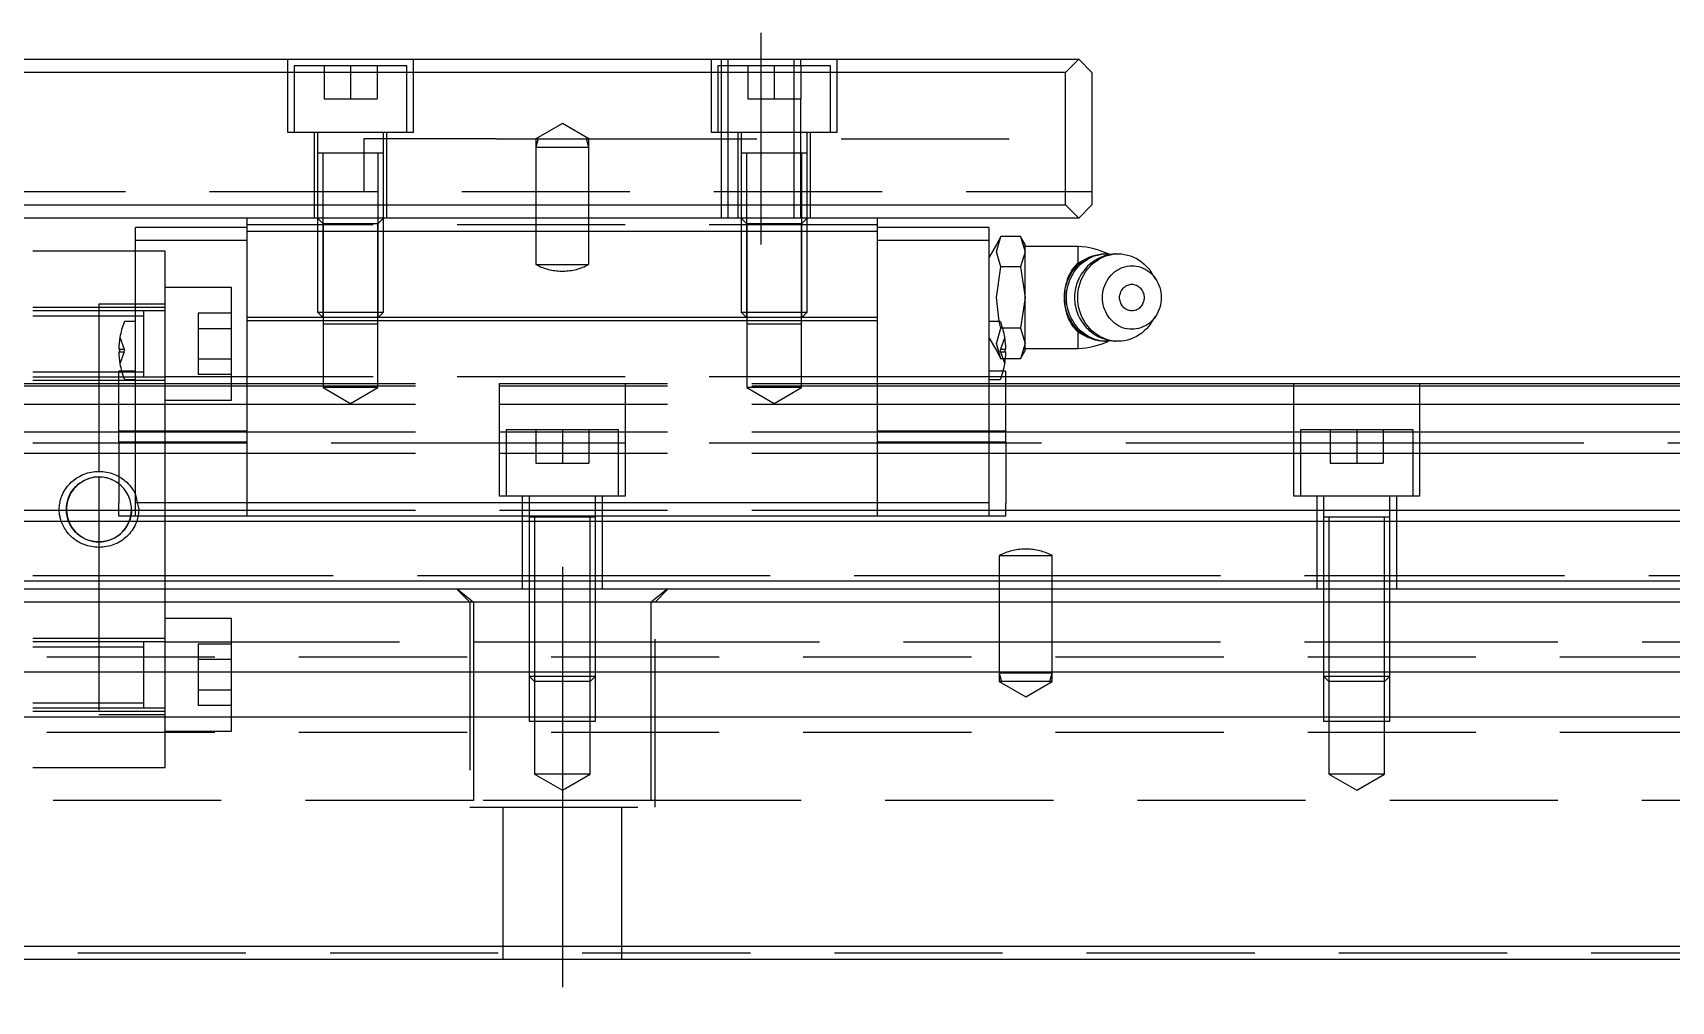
# Model space of a CAD drawing. Extents: x -15 to 942, y -347 to 120.
# Drawn here: x 340 to 463.8, y -318 to -244.9 of the extents above; entities that cross this region are included whole.
import ezdxf

# ---------------------------------------------------------------- set-up
doc = ezdxf.new("R2010")
doc.units = 0
doc.linetypes.add('CENTER', pattern=[50.8, 31.75, -6.35, 6.35, -6.35])
doc.linetypes.add('DASHED', pattern=[19.05, 12.7, -6.35])
doc.layers.get('0').update_dxf_attribs({"linetype": 'CONTINUOUS'})
doc.layers.add('CENTER', color=1, linetype='CENTER')

msp = doc.modelspace()

# ---------------------------------------------------------------- linework, layer by layer
at = {"color": 7, "linetype": 'CONTINUOUS'}
for p, q in [((221, -246.9), (419, -246.9)), ((419, -246.9), (418, -247.9)), ((420, -247.9), (419, -246.9)), ((418, -247.9), (222, -247.9)), ((418, -257.9), (418, -247.9)), ((420, -247.9), (420, -257.9)), ((222, -257.9), (418, -257.9)), ((418, -257.9), (419, -258.9)), ((419, -258.9), (420, -257.9)), ((419, -258.9), (221, -258.9)), ((356.2, -259.6), (347.77, -259.6)), ((347.77, -260.6), (347.77, -259.6)), ((356.2, -259.9), (356.2, -258.9)), ((403.8, -259.9), (403.8, -258.9)), ((412.23, -259.6), (403.8, -259.6)), ((412.23, -260.6), (412.23, -259.6)), ((356.2, -260.6), (347.77, -260.6)), ((347.77, -280.4), (347.77, -260.6)), ((356.2, -266.4), (356.2, -259.9)), ((403.8, -259.9), (356.2, -259.9)), ((403.8, -266.4), (403.8, -259.9)), ((412.23, -260.6), (403.8, -260.6)), ((412.23, -280.4), (412.23, -260.6)), ((412.78, -260.9), (412.23, -261.84)), ((413.13, -260.28), (412.78, -260.9)), ((412.78, -261.44), (413.13, -260.28)), ((414.6, -260.28), (413.13, -260.28)), ((414.6, -260.28), (414.6, -260.28)), ((414.96, -260.9), (414.6, -260.28)), ((414.6, -260.28), (414.96, -261.44)), ((414.96, -261.44), (414.96, -260.9)), ((418.96, -261.05), (414.96, -261.05)), ((418.96, -262.29), (418.96, -261.05)), ((347.77, -261.4), (340, -261.4)), ((413.13, -262.59), (412.78, -261.44)), ((414.96, -261.44), (414.6, -262.59)), ((414.96, -264.9), (414.96, -261.44)), ((418.96, -262.29), (418.86, -262.38)), ((419.72, -261.89), (418.96, -262.29)), ((418.99, -262.39), (419.18, -262.23)), ((419.14, -262.39), (419.33, -262.23)), ((419.18, -262.23), (419.38, -262.09)), ((419.33, -262.23), (419.53, -262.09)), ((419.38, -262.09), (419.58, -261.96)), ((419.53, -262.09), (419.74, -261.96)), ((419.58, -261.96), (419.8, -261.85)), ((419.74, -261.96), (419.96, -261.85)), ((419.8, -261.85), (420.03, -261.76)), ((419.95, -262.3), (419.82, -262.4)), ((420.08, -262.2), (419.95, -262.3)), ((419.96, -261.85), (420.18, -261.76)), ((420, -262.39), (420.19, -262.23)), ((420.03, -261.76), (420.26, -261.69)), ((420.22, -262.11), (420.08, -262.2)), ((420.18, -261.76), (420.41, -261.69)), ((420.19, -262.23), (420.39, -262.09)), ((420.36, -262.03), (420.22, -262.11)), ((420.26, -261.69), (420.49, -261.64)), ((420.5, -261.95), (420.36, -262.03)), ((420.39, -262.09), (420.6, -261.96)), ((420.41, -261.69), (420.64, -261.64)), ((420.49, -261.64), (420.73, -261.61)), ((420.65, -261.88), (420.5, -261.95)), ((420.6, -261.96), (420.81, -261.85)), ((420.64, -261.64), (420.88, -261.61)), ((420.8, -261.82), (420.65, -261.88)), ((420.73, -261.61), (420.97, -261.6)), ((420.95, -261.76), (420.8, -261.82)), ((420.81, -261.85), (421.04, -261.76)), ((420.88, -261.61), (421.12, -261.6)), ((421.11, -261.72), (420.95, -261.76)), ((421.12, -261.6), (420.97, -261.6)), ((421.04, -261.76), (421.27, -261.69)), ((421.27, -261.68), (421.11, -261.72)), ((421.12, -261.6), (421.53, -261.63)), ((421.27, -261.69), (421.5, -261.64)), ((421.43, -261.65), (421.27, -261.68)), ((421.59, -261.62), (421.43, -261.65)), ((421.5, -261.64), (421.74, -261.61)), ((421.75, -261.61), (421.59, -261.62)), ((421.74, -261.61), (421.98, -261.6)), ((421.81, -261.6), (421.75, -261.61)), ((421.98, -261.6), (422.22, -261.61)), ((422.22, -261.61), (422.45, -261.64)), ((422.45, -261.64), (422.69, -261.69)), ((422.69, -261.69), (422.92, -261.76)), ((422.92, -261.76), (423.14, -261.85)), ((423.14, -261.85), (423.36, -261.95)), ((423.36, -261.95), (423.56, -262.08)), ((423.56, -262.08), (423.76, -262.22)), ((423.76, -262.22), (423.95, -262.38)), ((412.78, -264.9), (413.13, -262.59)), ((414.6, -262.59), (413.13, -262.59)), ((414.6, -262.59), (414.96, -264.9)), ((418.14, -263.53), (418.1, -263.65)), ((418.18, -263.42), (418.14, -263.53)), ((418.15, -263.64), (418.25, -263.4)), ((418.24, -263.28), (418.18, -263.42)), ((418.3, -263.15), (418.24, -263.28)), ((418.25, -263.4), (418.37, -263.18)), ((418.37, -263.03), (418.3, -263.15)), ((418.31, -263.64), (418.41, -263.4)), ((418.44, -262.91), (418.37, -263.03)), ((418.37, -263.18), (418.5, -262.96)), ((418.41, -263.4), (418.52, -263.18)), ((418.51, -262.79), (418.44, -262.91)), ((418.5, -262.96), (418.65, -262.76)), ((418.59, -262.68), (418.51, -262.79)), ((418.52, -263.18), (418.66, -262.96)), ((418.68, -262.58), (418.59, -262.68)), ((418.65, -262.76), (418.81, -262.57)), ((418.66, -262.96), (418.8, -262.76)), ((418.76, -262.48), (418.68, -262.58)), ((418.86, -262.38), (418.76, -262.48)), ((418.8, -262.76), (418.97, -262.57)), ((418.81, -262.57), (418.99, -262.39)), ((418.96, -263.57), (418.9, -263.72)), ((419.03, -263.43), (418.96, -263.57)), ((418.97, -262.57), (419.14, -262.39)), ((419.11, -263.28), (419.03, -263.43)), ((419.19, -263.14), (419.11, -263.28)), ((419.16, -263.64), (419.26, -263.4)), ((419.28, -263.01), (419.19, -263.14)), ((419.26, -263.4), (419.38, -263.18)), ((419.38, -262.88), (419.28, -263.01)), ((419.48, -262.75), (419.38, -262.88)), ((419.38, -263.18), (419.51, -262.96)), ((419.59, -262.63), (419.48, -262.75)), ((419.51, -262.96), (419.66, -262.76)), ((419.7, -262.51), (419.59, -262.63)), ((419.66, -262.76), (419.83, -262.57)), ((419.82, -262.4), (419.7, -262.51)), ((419.83, -262.57), (420, -262.39)), ((421.12, -263.65), (421.22, -263.49)), ((421.22, -263.49), (421.33, -263.35)), ((421.33, -263.35), (421.44, -263.21)), ((421.44, -263.21), (421.57, -263.08)), ((421.57, -263.08), (421.71, -262.96)), ((421.71, -262.96), (421.85, -262.86)), ((421.85, -262.86), (422, -262.77)), ((422, -262.77), (422.16, -262.69)), ((422.16, -262.69), (422.32, -262.62)), ((422.32, -262.62), (422.49, -262.57)), ((422.49, -262.57), (422.66, -262.53)), ((422.66, -262.53), (422.83, -262.51)), ((422.83, -262.51), (423, -262.5)), ((423, -262.5), (423.18, -262.51)), ((423.18, -262.51), (423.35, -262.53)), ((423.35, -262.53), (423.52, -262.56)), ((423.52, -262.56), (423.69, -262.61)), ((423.69, -262.61), (423.85, -262.68)), ((423.85, -262.68), (424.01, -262.76)), ((423.95, -262.38), (424.12, -262.55)), ((424.01, -262.76), (424.16, -262.85)), ((424.12, -262.55), (424.29, -262.74)), ((424.16, -262.85), (424.31, -262.95)), ((424.29, -262.74), (424.44, -262.94)), ((424.31, -262.95), (424.44, -263.06)), ((424.8, -263.48), (424.44, -262.94)), ((424.44, -263.06), (424.57, -263.19)), ((424.57, -263.19), (424.69, -263.33)), ((424.69, -263.33), (424.8, -263.48)), ((424.8, -263.48), (424.9, -263.63)), ((417.92, -264.9), (417.93, -264.64)), ((417.93, -264.64), (417.92, -264.77)), ((417.92, -264.77), (417.92, -264.9)), ((417.93, -264.64), (417.96, -264.38)), ((417.94, -264.52), (417.93, -264.64)), ((417.95, -264.39), (417.94, -264.52)), ((417.96, -264.27), (417.95, -264.39)), ((417.96, -264.38), (418, -264.13)), ((417.98, -264.14), (417.96, -264.27)), ((418.01, -264.02), (417.98, -264.14)), ((418, -264.13), (418.07, -263.88)), ((418.04, -263.89), (418.01, -264.02)), ((418.07, -263.77), (418.04, -263.89)), ((418.07, -263.88), (418.15, -263.64)), ((418.1, -263.65), (418.07, -263.77)), ((418.07, -264.9), (418.08, -264.64)), ((418.08, -264.64), (418.11, -264.38)), ((418.11, -264.38), (418.16, -264.13)), ((418.16, -264.13), (418.22, -263.88)), ((418.22, -263.88), (418.31, -263.64)), ((418.69, -264.68), (418.68, -264.84)), ((418.7, -264.52), (418.69, -264.68)), ((418.73, -264.35), (418.7, -264.52)), ((418.76, -264.19), (418.73, -264.35)), ((418.8, -264.03), (418.76, -264.19)), ((418.84, -263.88), (418.8, -264.03)), ((418.9, -263.72), (418.84, -263.88)), ((418.93, -264.9), (418.94, -264.64)), ((418.94, -264.64), (418.97, -264.38)), ((418.97, -264.38), (419.02, -264.13)), ((419.02, -264.13), (419.08, -263.88)), ((419.08, -263.88), (419.16, -263.64)), ((420.8, -264.71), (420.82, -264.53)), ((420.8, -264.9), (420.8, -264.71)), ((420.82, -264.53), (420.86, -264.34)), ((420.86, -264.34), (420.91, -264.16)), ((420.91, -264.16), (420.97, -263.98)), ((420.97, -263.98), (421.04, -263.81)), ((421.04, -263.81), (421.12, -263.65)), ((422.09, -264.81), (422.1, -264.73)), ((422.09, -264.9), (422.09, -264.81)), ((422.1, -264.73), (422.12, -264.64)), ((422.12, -264.64), (422.15, -264.56)), ((422.15, -264.56), (422.18, -264.48)), ((422.18, -264.48), (422.21, -264.4)), ((422.21, -264.4), (422.26, -264.33)), ((422.26, -264.33), (422.31, -264.26)), ((422.31, -264.26), (422.36, -264.19)), ((422.36, -264.19), (422.42, -264.13)), ((422.42, -264.13), (422.48, -264.08)), ((422.48, -264.08), (422.55, -264.03)), ((422.55, -264.03), (422.62, -263.99)), ((422.62, -263.99), (422.7, -263.96)), ((422.7, -263.96), (422.78, -263.93)), ((422.78, -263.93), (422.85, -263.92)), ((422.85, -263.92), (422.93, -263.9)), ((422.93, -263.9), (423.01, -263.9)), ((423.01, -263.9), (423.1, -263.9)), ((423.1, -263.9), (423.18, -263.92)), ((423.18, -263.92), (423.25, -263.93)), ((423.25, -263.93), (423.33, -263.96)), ((423.33, -263.96), (423.41, -263.99)), ((423.41, -263.99), (423.48, -264.03)), ((423.48, -264.03), (423.54, -264.08)), ((423.54, -264.08), (423.61, -264.13)), ((423.61, -264.13), (423.67, -264.19)), ((423.67, -264.19), (423.72, -264.26)), ((423.72, -264.26), (423.77, -264.33)), ((423.77, -264.33), (423.81, -264.4)), ((423.81, -264.4), (423.85, -264.48)), ((423.85, -264.48), (423.88, -264.56)), ((423.88, -264.56), (423.91, -264.64)), ((423.91, -264.64), (423.92, -264.73)), ((423.92, -264.73), (423.94, -264.81)), ((423.94, -264.81), (423.94, -264.9)), ((424.9, -263.63), (424.98, -263.8)), ((424.98, -263.8), (425.06, -263.97)), ((425.06, -263.97), (425.12, -264.15)), ((425.12, -264.15), (425.17, -264.33)), ((425.17, -264.33), (425.2, -264.52)), ((425.2, -264.52), (425.23, -264.71)), ((425.23, -264.71), (425.23, -264.9)), ((413, -266.7), (412.78, -264.9)), ((414.96, -264.9), (414.6, -267.21)), ((414.96, -268.36), (414.96, -264.9)), ((417.93, -265.16), (417.92, -264.9)), ((417.92, -264.9), (417.92, -264.9)), ((417.92, -264.9), (417.92, -265.03)), ((417.92, -265.03), (417.93, -265.15)), ((417.93, -265.15), (417.94, -265.28)), ((417.96, -265.42), (417.93, -265.16)), ((417.94, -265.28), (417.95, -265.41)), ((417.95, -265.41), (417.96, -265.53)), ((418, -265.67), (417.96, -265.42)), ((417.96, -265.53), (417.98, -265.66)), ((417.98, -265.66), (418.01, -265.81)), ((418.07, -265.92), (418, -265.67)), ((418.01, -265.81), (418.05, -265.96)), ((418.05, -265.96), (418.09, -266.1)), ((418.08, -265.16), (418.07, -264.9)), ((418.15, -266.16), (418.07, -265.92)), ((418.11, -265.42), (418.08, -265.16)), ((418.16, -265.67), (418.11, -265.42)), ((418.22, -265.92), (418.16, -265.67)), ((418.31, -266.16), (418.22, -265.92)), ((418.68, -264.84), (418.68, -264.9)), ((418.68, -264.9), (418.69, -265.06)), ((418.69, -265.06), (418.7, -265.22)), ((418.7, -265.22), (418.72, -265.39)), ((418.72, -265.39), (418.75, -265.55)), ((418.75, -265.55), (418.78, -265.71)), ((418.78, -265.71), (418.83, -265.87)), ((418.83, -265.87), (418.88, -266.02)), ((418.88, -266.02), (418.94, -266.18)), ((418.94, -265.16), (418.93, -264.9)), ((418.97, -265.42), (418.94, -265.16)), ((419.02, -265.67), (418.97, -265.42)), ((419.08, -265.92), (419.02, -265.67)), ((419.16, -266.16), (419.08, -265.92)), ((420.8, -265.09), (420.8, -264.9)), ((420.82, -265.27), (420.8, -265.09)), ((420.86, -265.46), (420.82, -265.27)), ((420.91, -265.64), (420.86, -265.46)), ((420.97, -265.82), (420.91, -265.64)), ((421.04, -265.99), (420.97, -265.82)), ((421.12, -266.15), (421.04, -265.99)), ((422.09, -264.99), (422.09, -264.9)), ((422.1, -265.07), (422.09, -264.99)), ((422.12, -265.16), (422.1, -265.07)), ((422.15, -265.24), (422.12, -265.16)), ((422.18, -265.32), (422.15, -265.24)), ((422.21, -265.4), (422.18, -265.32)), ((422.26, -265.47), (422.21, -265.4)), ((422.31, -265.54), (422.26, -265.47)), ((422.36, -265.61), (422.31, -265.54)), ((422.42, -265.67), (422.36, -265.61)), ((422.48, -265.72), (422.42, -265.67)), ((422.55, -265.77), (422.48, -265.72)), ((422.62, -265.81), (422.55, -265.77)), ((422.7, -265.84), (422.62, -265.81)), ((422.78, -265.87), (422.7, -265.84)), ((422.85, -265.88), (422.78, -265.87)), ((422.93, -265.9), (422.85, -265.88)), ((423.01, -265.9), (422.93, -265.9)), ((423.1, -265.9), (423.01, -265.9)), ((423.18, -265.88), (423.1, -265.9)), ((423.25, -265.87), (423.18, -265.88)), ((423.33, -265.84), (423.25, -265.87)), ((423.41, -265.81), (423.33, -265.84)), ((423.48, -265.77), (423.41, -265.81)), ((423.54, -265.72), (423.48, -265.77)), ((423.61, -265.67), (423.54, -265.72)), ((423.67, -265.61), (423.61, -265.67)), ((423.72, -265.54), (423.67, -265.61)), ((423.77, -265.47), (423.72, -265.54)), ((423.81, -265.4), (423.77, -265.47)), ((423.85, -265.32), (423.81, -265.4)), ((423.88, -265.24), (423.85, -265.32)), ((423.91, -265.16), (423.88, -265.24)), ((423.92, -265.07), (423.91, -265.16)), ((423.94, -264.99), (423.92, -265.07)), ((423.94, -264.9), (423.94, -264.99)), ((424.98, -266), (424.9, -266.17)), ((425.06, -265.83), (424.98, -266)), ((425.12, -265.65), (425.06, -265.83)), ((425.17, -265.47), (425.12, -265.65)), ((425.2, -265.28), (425.17, -265.47)), ((425.23, -265.09), (425.2, -265.28)), ((425.23, -264.9), (425.23, -265.09)), ((347.77, -266.7), (346.99, -266.7)), ((356.2, -266.65), (356.2, -266.4)), ((403.8, -266.4), (356.2, -266.4)), ((356.2, -280.4), (356.2, -266.65)), ((403.8, -266.65), (356.2, -266.65)), ((403.8, -266.65), (403.8, -266.4)), ((403.8, -280.4), (403.8, -266.65)), ((413.01, -266.7), (412.23, -266.7)), ((414.6, -267.21), (413.26, -267.21)), ((414.6, -267.21), (414.96, -268.36)), ((418.09, -266.1), (418.13, -266.24)), ((418.13, -266.24), (418.18, -266.38)), ((418.25, -266.4), (418.15, -266.16)), ((418.18, -266.38), (418.24, -266.52)), ((418.24, -266.52), (418.3, -266.65)), ((418.37, -266.62), (418.25, -266.4)), ((418.3, -266.65), (418.37, -266.77)), ((418.41, -266.4), (418.31, -266.16)), ((418.5, -266.84), (418.37, -266.62)), ((418.37, -266.77), (418.44, -266.89)), ((418.52, -266.62), (418.41, -266.4)), ((418.44, -266.89), (418.51, -267.01)), ((418.65, -267.04), (418.5, -266.84)), ((418.51, -267.01), (418.59, -267.12)), ((418.66, -266.84), (418.52, -266.62)), ((418.59, -267.12), (418.68, -267.22)), ((418.81, -267.23), (418.65, -267.04)), ((418.8, -267.04), (418.66, -266.84)), ((418.68, -267.22), (418.76, -267.32)), ((418.97, -267.23), (418.8, -267.04)), ((418.99, -267.41), (418.81, -267.23)), ((418.94, -266.18), (419.01, -266.33)), ((419.14, -267.41), (418.97, -267.23)), ((419.01, -266.33), (419.08, -266.48)), ((419.08, -266.48), (419.16, -266.62)), ((419.26, -266.4), (419.16, -266.16)), ((419.16, -266.62), (419.25, -266.76)), ((419.25, -266.76), (419.35, -266.89)), ((419.38, -266.62), (419.26, -266.4)), ((419.35, -266.89), (419.45, -267.02)), ((419.51, -266.84), (419.38, -266.62)), ((419.45, -267.02), (419.56, -267.15)), ((419.66, -267.04), (419.51, -266.84)), ((419.56, -267.15), (419.68, -267.26)), ((419.83, -267.23), (419.66, -267.04)), ((419.68, -267.26), (419.8, -267.38)), ((420, -267.41), (419.83, -267.23)), ((421.22, -266.31), (421.12, -266.15)), ((421.33, -266.45), (421.22, -266.31)), ((421.44, -266.59), (421.33, -266.45)), ((421.57, -266.72), (421.44, -266.59)), ((421.71, -266.84), (421.57, -266.72)), ((421.85, -266.94), (421.71, -266.84)), ((422, -267.03), (421.85, -266.94)), ((422.16, -267.11), (422, -267.03)), ((422.32, -267.18), (422.16, -267.11)), ((422.49, -267.23), (422.32, -267.18)), ((422.66, -267.27), (422.49, -267.23)), ((422.83, -267.29), (422.66, -267.27)), ((423, -267.3), (422.83, -267.29)), ((423.18, -267.29), (423, -267.3)), ((423.35, -267.27), (423.18, -267.29)), ((423.52, -267.24), (423.35, -267.27)), ((423.69, -267.19), (423.52, -267.24)), ((423.85, -267.12), (423.69, -267.19)), ((424.01, -267.04), (423.85, -267.12)), ((424.12, -267.25), (423.95, -267.42)), ((424.16, -266.95), (424.01, -267.04)), ((424.29, -267.06), (424.12, -267.25)), ((424.31, -266.85), (424.16, -266.95)), ((424.44, -266.86), (424.29, -267.06)), ((424.44, -266.74), (424.31, -266.85)), ((424.44, -266.86), (424.8, -266.32)), ((424.57, -266.61), (424.44, -266.74)), ((424.69, -266.47), (424.57, -266.61)), ((424.8, -266.32), (424.69, -266.47)), ((424.9, -266.17), (424.8, -266.32)), ((414.96, -268.36), (414.6, -269.52)), ((414.96, -268.9), (414.96, -268.36)), ((418.76, -267.32), (418.86, -267.42)), ((418.86, -267.42), (418.96, -267.51)), ((418.96, -268.75), (418.96, -267.51)), ((418.96, -267.51), (419.72, -267.91)), ((419.18, -267.57), (418.99, -267.41)), ((419.33, -267.57), (419.14, -267.41)), ((419.38, -267.71), (419.18, -267.57)), ((419.53, -267.71), (419.33, -267.57)), ((419.58, -267.84), (419.38, -267.71)), ((419.74, -267.84), (419.53, -267.71)), ((419.8, -267.95), (419.58, -267.84)), ((419.96, -267.95), (419.74, -267.84)), ((419.8, -267.38), (419.93, -267.48)), ((420.03, -268.04), (419.8, -267.95)), ((419.93, -267.48), (420.06, -267.58)), ((420.18, -268.04), (419.96, -267.95)), ((420.19, -267.57), (420, -267.41)), ((420.26, -268.11), (420.03, -268.04)), ((420.06, -267.58), (420.2, -267.68)), ((420.41, -268.11), (420.18, -268.04)), ((420.39, -267.71), (420.19, -267.57)), ((420.2, -267.68), (420.34, -267.76)), ((420.49, -268.16), (420.26, -268.11)), ((420.34, -267.76), (420.48, -267.84)), ((420.6, -267.84), (420.39, -267.71)), ((420.64, -268.16), (420.41, -268.11)), ((420.48, -267.84), (420.63, -267.91)), ((420.73, -268.19), (420.49, -268.16)), ((420.81, -267.95), (420.6, -267.84)), ((420.63, -267.91), (420.78, -267.97)), ((420.88, -268.19), (420.64, -268.16)), ((420.97, -268.2), (420.73, -268.19)), ((420.78, -267.97), (420.94, -268.03)), ((421.04, -268.04), (420.81, -267.95)), ((421.12, -268.2), (420.88, -268.19)), ((420.94, -268.03), (421.1, -268.08)), ((420.97, -268.2), (421.12, -268.2)), ((421.27, -268.11), (421.04, -268.04)), ((421.1, -268.08), (421.26, -268.12)), ((421.53, -268.17), (421.12, -268.2)), ((421.26, -268.12), (421.42, -268.15)), ((421.5, -268.16), (421.27, -268.11)), ((421.42, -268.15), (421.58, -268.18)), ((421.74, -268.19), (421.5, -268.16)), ((421.58, -268.18), (421.74, -268.19)), ((421.98, -268.2), (421.74, -268.19)), ((421.74, -268.19), (421.81, -268.2)), ((422.22, -268.19), (421.98, -268.2)), ((422.45, -268.16), (422.22, -268.19)), ((422.69, -268.11), (422.45, -268.16)), ((422.92, -268.04), (422.69, -268.11)), ((423.14, -267.95), (422.92, -268.04)), ((423.36, -267.85), (423.14, -267.95)), ((423.56, -267.72), (423.36, -267.85)), ((423.76, -267.58), (423.56, -267.72)), ((423.95, -267.42), (423.76, -267.58)), ((346.58, -268.8), (346.5, -268.8)), ((346.5, -269), (346.58, -269)), ((346.58, -269), (346.58, -268.8)), ((413.42, -268.8), (413.42, -269)), ((413.5, -268.8), (413.42, -268.8)), ((413.42, -269), (413.5, -269)), ((414.6, -269.52), (413.47, -269.52)), ((414.6, -269.52), (414.96, -268.9)), ((414.6, -269.52), (414.6, -269.52)), ((414.96, -268.75), (418.96, -268.75)), ((346.5, -273.07), (346.5, -270.47)), ((346.71, -270.47), (346.5, -270.47)), ((413.5, -270.47), (413.29, -270.47)), ((413.5, -273.07), (413.5, -270.47)), ((568, -270.9), (413.5, -270.9)), ((293.5, -271.4), (346.5, -271.4)), ((293.5, -271.56), (346.5, -271.56)), ((346.99, -271.1), (347.77, -271.1)), ((412.23, -271.1), (413.01, -271.1)), ((413.5, -271.4), (640, -271.4)), ((413.5, -271.56), (640, -271.56)), ((293.5, -272.96), (346.5, -272.96)), ((346.5, -274.98), (346.5, -273.07)), ((413.5, -272.96), (640, -272.96)), ((413.5, -274.98), (413.5, -273.07)), ((293.5, -275.04), (346.5, -275.04)), ((346.5, -275.83), (346.5, -274.98)), ((347.77, -274.98), (346.5, -274.98)), ((346.5, -275.83), (346.5, -280.44)), ((347.77, -275.83), (346.5, -275.83)), ((413.5, -274.98), (412.23, -274.98)), ((413.5, -275.83), (412.23, -275.83)), ((413.5, -275.83), (413.5, -274.98)), ((413.5, -275.04), (640, -275.04)), ((413.5, -275.83), (413.5, -280.44)), ((293.5, -276.66), (346.5, -276.66)), ((413.5, -276.66), (640, -276.66)), ((346.5, -281.4), (346.5, -280.44)), ((347.77, -281.4), (347.77, -280.4)), ((356.2, -280.4), (347.77, -280.4)), ((356.2, -281.4), (356.2, -280.4)), ((403.8, -280.4), (356.2, -280.4)), ((412.23, -280.4), (403.8, -280.4)), ((403.8, -281.4), (403.8, -280.4)), ((412.23, -281.4), (412.23, -280.4)), ((413.5, -281.4), (413.5, -280.44)), ((0, -281.8), (640, -281.8)), ((293.5, -280.95), (346.5, -280.95)), ((347.77, -281.4), (346.5, -281.4)), ((356.2, -281.4), (347.77, -281.4)), ((403.8, -281.4), (356.2, -281.4)), ((412.23, -281.4), (403.8, -281.4)), ((413.5, -281.4), (412.23, -281.4)), ((413.5, -280.95), (640, -280.95)), ((0, -286.3), (640, -286.3)), ((1, -286.9), (639, -286.9)), ((638, -287.9), (2, -287.9)), ((638, -293.2), (2, -293.2)), ((638, -296.6), (2, -296.6)), ((2, -313.9), (638, -313.9)), ((639, -314.9), (1, -314.9))]:
    msp.add_line(p, q, dxfattribs=at)
at = {"color": 3, "linetype": 'DASHED'}
for p, q in [((359.25, -246.9), (359.25, -252.4)), ((359.75, -247.4), (359.75, -252.4)), ((368.25, -247.4), (359.75, -247.4)), ((362, -247.4), (362, -249.9)), ((364, -247.4), (364, -249.9)), ((366, -247.4), (366, -249.9)), ((368.25, -252.4), (368.25, -247.4)), ((368.75, -252.4), (368.75, -246.9)), ((391.25, -246.9), (391.25, -252.4)), ((391.75, -247.4), (391.75, -252.4)), ((400.25, -247.4), (391.75, -247.4)), ((392, -246.9), (392, -247.4)), ((392, -247.4), (392, -252.4)), ((392.5, -246.9), (392.5, -258.9)), ((394, -247.4), (394, -249.9)), ((396, -247.4), (396, -249.9)), ((397.5, -258.9), (397.5, -246.9)), ((398, -247.4), (398, -246.9)), ((398, -247.4), (398, -249.9)), ((400.25, -252.4), (400.25, -247.4)), ((400.75, -252.4), (400.75, -246.9)), ((362, -249.9), (364, -249.9)), ((364, -249.9), (366, -249.9)), ((394, -249.9), (396, -249.9)), ((396, -249.9), (398, -249.9)), ((398, -252.4), (398, -249.9)), ((359.25, -252.4), (368.75, -252.4)), ((361.25, -252.4), (361.25, -258.9)), ((361.5, -252.4), (361.5, -254)), ((366.5, -254), (366.5, -252.4)), ((366.75, -258.9), (366.75, -252.4)), ((380, -251.75), (378, -252.9)), ((382, -252.9), (380, -251.75)), ((391.25, -252.4), (400.75, -252.4)), ((392, -252.4), (392, -258.9)), ((393.25, -252.4), (393.25, -258.9)), ((393.5, -252.4), (393.5, -254)), ((398, -254), (398, -252.4)), ((398.5, -254), (398.5, -252.4)), ((398.75, -258.9), (398.75, -252.4)), ((365, -252.9), (365, -256.9)), ((375, -252.9), (365, -252.9)), ((375, -252.9), (378, -252.9)), ((378, -252.9), (378, -253.53)), ((378.17, -252.9), (378, -253.53)), ((378, -252.9), (380, -252.9)), ((378, -253.53), (378, -258.9)), ((378, -253.53), (382, -253.53)), ((380, -252.9), (382, -252.9)), ((382, -253.53), (381.83, -252.9)), ((382, -253.53), (382, -252.9)), ((382, -252.9), (420, -252.9)), ((382, -258.9), (382, -253.53)), ((366.5, -254), (361.5, -254)), ((366.5, -254), (361.5, -254)), ((366.5, -254), (361.5, -254)), ((361.5, -254), (361.5, -258.9)), ((361.5, -254), (361.5, -254)), ((361.5, -254), (361.5, -254.01)), ((361.9, -254), (361.9, -258.9)), ((366.1, -258.9), (366.1, -254)), ((366.5, -254), (366.5, -254)), ((366.5, -258.9), (366.5, -254)), ((366.5, -254.01), (366.5, -254)), ((398.5, -254), (393.5, -254)), ((398.5, -254), (393.5, -254)), ((398.5, -254), (393.5, -254)), ((393.5, -254), (393.5, -254.01)), ((393.5, -254), (393.5, -258.9)), ((393.5, -254), (393.5, -254)), ((393.9, -254), (393.9, -258.9)), ((398, -258.9), (398, -254)), ((398.1, -258.9), (398.1, -254)), ((398.5, -254.01), (398.5, -254)), ((398.5, -254), (398.5, -254)), ((398.5, -258.9), (398.5, -254)), ((220, -256.9), (420, -256.9)), ((403.8, -259.4), (356.2, -259.4)), ((361.5, -258.9), (361.94, -259.34)), ((361.5, -258.9), (361.5, -266)), ((366.5, -258.9), (361.5, -258.9)), ((361.9, -258.9), (361.9, -266.4)), ((361.94, -259.34), (361.94, -266.9)), ((366.06, -259.34), (361.94, -259.34)), ((366.06, -259.34), (366.5, -258.9)), ((366.06, -266.9), (366.06, -259.34)), ((366.1, -266.4), (366.1, -258.9)), ((366.5, -266), (366.5, -258.9)), ((378, -258.9), (378, -262.4)), ((382, -262.4), (382, -258.9)), ((393.5, -258.9), (393.94, -259.34)), ((393.5, -258.9), (393.5, -266)), ((398.5, -258.9), (393.5, -258.9)), ((393.9, -258.9), (393.9, -266.4)), ((393.94, -259.34), (393.94, -266.9)), ((398.06, -259.34), (393.94, -259.34)), ((398.06, -259.34), (398.5, -258.9)), ((398.06, -266.9), (398.06, -259.34)), ((398.1, -266.4), (398.1, -258.9)), ((398.5, -266), (398.5, -258.9)), ((350, -261.4), (347.77, -261.4)), ((350, -271.4), (350, -261.4)), ((378, -262.4), (382, -262.4)), ((379.94, -262.9), (380.06, -262.9)), ((355, -264.15), (350, -264.15)), ((355, -271.4), (355, -264.15)), ((350, -265.65), (340, -265.65)), ((347.77, -265.9), (340, -265.9)), ((350, -265.4), (345, -265.4)), ((345, -265.4), (345, -278.44)), ((348.4, -265.9), (347.77, -265.9)), ((350, -265.9), (348.39, -265.9)), ((348.4, -270.9), (348.4, -265.9)), ((348.4, -268.4), (348.4, -265.9)), ((348.4, -266.3), (348.4, -265.9)), ((361.5, -266), (361.9, -266.4)), ((361.5, -266), (366.5, -266)), ((366.1, -266.4), (366.5, -266)), ((393.5, -266), (393.9, -266.4)), ((393.5, -266), (398.5, -266)), ((398.1, -266.4), (398.5, -266)), ((347.77, -266.3), (340, -266.3)), ((348.4, -266.3), (347.77, -266.3)), ((348.4, -270.5), (348.4, -266.3)), ((355, -266.09), (352.5, -266.09)), ((352.5, -266.09), (352.5, -267.25)), ((352.5, -267.25), (352.5, -269.55)), ((355, -267.25), (352.5, -267.25)), ((361.93, -266.9), (361.93, -271.7)), ((366.07, -266.9), (361.93, -266.9)), ((366.07, -271.7), (366.07, -266.9)), ((393.93, -266.9), (393.93, -271.7)), ((398.07, -266.9), (393.93, -266.9)), ((398.07, -271.7), (398.07, -266.9)), ((412.78, -268.36), (413.13, -267.21)), ((413.13, -267.21), (413, -266.7)), ((413.26, -267.21), (413.13, -267.21)), ((346.58, -267.9), (346.9, -268.8)), ((346.58, -267.9), (346.58, -267.9)), ((346.58, -267.9), (346.58, -267.9)), ((346.58, -267.9), (346.58, -267.9)), ((346.58, -267.9), (346.58, -267.9)), ((412.23, -267.96), (412.78, -268.9)), ((413.13, -269.52), (412.78, -268.36)), ((413.42, -267.9), (413.1, -268.8)), ((413.42, -267.9), (413.42, -267.9)), ((413.42, -267.9), (413.42, -267.9)), ((346.58, -268.8), (346.9, -268.8)), ((346.9, -269), (346.58, -269.9)), ((346.58, -269), (346.9, -269)), ((346.9, -268.8), (346.94, -268.9)), ((346.9, -269), (346.94, -268.9)), ((352.5, -269.55), (352.5, -270.71)), ((355, -269.55), (352.5, -269.55)), ((412.78, -268.9), (413.13, -269.52)), ((413.1, -268.8), (413.06, -268.9)), ((413.1, -269), (413.06, -268.9)), ((413.1, -268.8), (413.42, -268.8)), ((413.1, -269), (413.42, -269.9)), ((413.1, -269), (413.42, -269)), ((413.47, -269.52), (413.13, -269.52)), ((340, -270.5), (346.5, -270.5)), ((340, -270.9), (346.5, -270.9)), ((346.5, -270.5), (346.72, -270.5)), ((346.5, -270.9), (346.84, -270.9)), ((346.58, -269.9), (346.58, -269.9)), ((346.58, -269.9), (346.58, -269.9)), ((347.77, -270.47), (346.71, -270.47)), ((346.72, -270.5), (347.77, -270.5)), ((346.84, -270.9), (347.77, -270.9)), ((347.77, -270.5), (348.4, -270.5)), ((347.77, -270.9), (348.4, -270.9)), ((348.39, -270.9), (348.4, -270.9)), ((348.4, -270.9), (348.4, -270.5)), ((348.4, -270.9), (350, -270.9)), ((348.4, -270.9), (348.4, -270.9)), ((355, -270.9), (350, -270.9)), ((355, -270.71), (352.5, -270.71)), ((356.2, -270.9), (355, -270.9)), ((403.8, -270.9), (356.2, -270.9)), ((412.23, -270.9), (403.8, -270.9)), ((413.29, -270.47), (412.23, -270.47)), ((413.16, -270.9), (412.23, -270.9)), ((413.5, -270.9), (413.16, -270.9)), ((413.42, -269.9), (413.42, -269.9)), ((413.42, -269.9), (413.42, -269.9)), ((413.42, -269.9), (413.42, -269.9)), ((413.42, -269.9), (413.42, -269.9)), ((340, -271.15), (350, -271.15)), ((346.5, -271.4), (347.77, -271.4)), ((346.5, -271.56), (347.77, -271.56)), ((347.77, -271.4), (356.2, -271.4)), ((347.77, -271.56), (356.2, -271.56)), ((350, -281.4), (350, -271.4)), ((355, -272.65), (355, -271.4)), ((356.2, -271.4), (403.8, -271.4)), ((356.2, -271.56), (403.8, -271.56)), ((361.93, -271.7), (364, -272.89)), ((366.07, -271.7), (361.93, -271.7)), ((364, -272.89), (366.07, -271.7)), ((375.25, -279.9), (375.25, -271.4)), ((384.75, -271.4), (384.75, -279.9)), ((393.93, -271.7), (396, -272.89)), ((398.07, -271.7), (393.93, -271.7)), ((396, -272.89), (398.07, -271.7)), ((403.8, -271.4), (412.23, -271.4)), ((403.8, -271.56), (412.23, -271.56)), ((412.23, -271.4), (413.5, -271.4)), ((412.23, -271.56), (413.5, -271.56)), ((435.25, -279.9), (435.25, -271.4)), ((444.75, -271.4), (444.75, -279.9)), ((346.5, -272.96), (347.77, -272.96)), ((347.77, -272.96), (356.2, -272.96)), ((350, -272.65), (355, -272.65)), ((356.2, -272.96), (403.8, -272.96)), ((403.8, -272.96), (412.23, -272.96)), ((412.23, -272.96), (413.5, -272.96)), ((346.5, -275.9), (340, -275.9)), ((346.5, -275.04), (347.77, -275.04)), ((347.77, -275.9), (346.5, -275.9)), ((356.2, -274.98), (347.77, -274.98)), ((347.77, -275.04), (356.2, -275.04)), ((356.2, -275.83), (347.77, -275.83)), ((350, -275.9), (347.77, -275.9)), ((356.2, -275.9), (350, -275.9)), ((356.2, -275.04), (403.8, -275.04)), ((375.25, -275.9), (356.2, -275.9)), ((375.75, -275.9), (375.25, -275.9)), ((375.75, -274.9), (375.75, -279.9)), ((384.25, -274.9), (375.75, -274.9)), ((384.25, -275.9), (375.75, -275.9)), ((378, -274.9), (378, -277.4)), ((380, -274.9), (380, -277.4)), ((382, -274.9), (382, -277.4)), ((384.25, -279.9), (384.25, -274.9)), ((384.75, -275.9), (384.25, -275.9)), ((403.8, -275.9), (384.75, -275.9)), ((412.23, -274.98), (403.8, -274.98)), ((403.8, -275.04), (412.23, -275.04)), ((412.23, -275.83), (403.8, -275.83)), ((412.23, -275.9), (403.8, -275.9)), ((412.23, -275.04), (413.5, -275.04)), ((413.5, -275.9), (412.23, -275.9)), ((435.25, -275.9), (413.5, -275.9)), ((435.75, -275.9), (435.25, -275.9)), ((435.75, -274.9), (435.75, -279.9)), ((444.25, -274.9), (435.75, -274.9)), ((444.25, -275.9), (435.75, -275.9)), ((438, -274.9), (438, -277.4)), ((440, -274.9), (440, -277.4)), ((442, -274.9), (442, -277.4)), ((444.25, -279.9), (444.25, -274.9)), ((444.75, -275.9), (444.25, -275.9)), ((495.25, -275.9), (444.75, -275.9)), ((346.5, -276.66), (347.77, -276.66)), ((347.77, -276.66), (356.2, -276.66)), ((356.2, -276.66), (403.8, -276.66)), ((403.8, -276.66), (412.23, -276.66)), ((412.23, -276.66), (413.5, -276.66)), ((343.35, -278.5), (343.48, -278.43)), ((343.48, -278.43), (343.6, -278.36)), ((343.6, -278.36), (343.74, -278.3)), ((343.74, -278.3), (343.87, -278.24)), ((343.87, -278.24), (344.01, -278.19)), ((344.01, -278.19), (344.14, -278.15)), ((344.14, -278.15), (344.28, -278.12)), ((344.28, -278.12), (344.42, -278.09)), ((344.42, -278.09), (344.57, -278.06)), ((344.57, -278.06), (344.71, -278.05)), ((344.71, -278.05), (344.85, -278.04)), ((344.85, -278.04), (345, -278.03)), ((345, -278.03), (345.15, -278.04)), ((345, -278.44), (345, -283.36)), ((345.15, -278.04), (345.29, -278.05)), ((345.29, -278.05), (345.43, -278.06)), ((345.43, -278.06), (345.58, -278.09)), ((345.58, -278.09), (345.72, -278.12)), ((345.72, -278.12), (345.85, -278.15)), ((345.85, -278.15), (345.99, -278.19)), ((345.99, -278.19), (346.13, -278.24)), ((346.13, -278.24), (346.26, -278.3)), ((346.26, -278.3), (346.4, -278.36)), ((346.4, -278.36), (346.5, -278.42)), ((346.5, -278.42), (346.52, -278.43)), ((346.52, -278.43), (346.65, -278.5)), ((378, -277.4), (380, -277.4)), ((380, -277.4), (382, -277.4)), ((438, -277.4), (440, -277.4)), ((440, -277.4), (442, -277.4)), ((342.24, -279.78), (342.3, -279.65)), ((342.3, -279.65), (342.37, -279.53)), ((342.37, -279.53), (342.44, -279.41)), ((342.44, -279.41), (342.52, -279.29)), ((342.52, -279.29), (342.61, -279.17)), ((342.61, -279.17), (342.7, -279.06)), ((342.7, -279.06), (342.8, -278.96)), ((342.8, -278.96), (342.9, -278.85)), ((342.9, -278.85), (343.01, -278.76)), ((343.01, -278.76), (343.12, -278.67)), ((343.12, -278.67), (343.23, -278.58)), ((343.23, -278.58), (343.35, -278.5)), ((346.65, -278.5), (346.77, -278.58)), ((346.77, -278.58), (346.88, -278.67)), ((346.88, -278.67), (346.99, -278.76)), ((346.99, -278.76), (347.1, -278.85)), ((347.1, -278.85), (347.2, -278.96)), ((347.2, -278.96), (347.3, -279.06)), ((347.3, -279.06), (347.39, -279.17)), ((347.39, -279.17), (347.48, -279.29)), ((347.48, -279.29), (347.54, -279.38)), ((347.54, -279.38), (347.61, -279.48)), ((347.61, -279.48), (347.66, -279.58)), ((347.66, -279.58), (347.71, -279.68)), ((347.71, -279.68), (347.76, -279.78)), ((342, -280.79), (342.01, -280.68)), ((342, -280.9), (342, -280.79)), ((342, -281.04), (342, -280.9)), ((342.01, -280.68), (342.02, -280.57)), ((342.02, -280.57), (342.04, -280.46)), ((342.04, -280.46), (342.06, -280.35)), ((342.06, -280.35), (342.08, -280.23)), ((342.08, -280.23), (342.11, -280.12)), ((342.11, -280.12), (342.15, -280.01)), ((342.15, -280.01), (342.19, -279.89)), ((342.19, -279.89), (342.24, -279.78)), ((347.76, -279.78), (347.77, -279.8)), ((347.77, -279.8), (348, -280.9)), ((348, -280.9), (347.95, -281.4)), ((384.75, -279.9), (375.25, -279.9)), ((377, -281.4), (377, -279.9)), ((377.5, -279.9), (377.5, -281.4)), ((382.5, -281.4), (382.5, -279.9)), ((383, -279.9), (383, -281.4)), ((444.75, -279.9), (435.25, -279.9)), ((437, -286.9), (437, -279.9)), ((437.5, -279.9), (437.5, -281.5)), ((442.5, -281.5), (442.5, -279.9)), ((443, -279.9), (443, -286.9)), ((342.01, -281.18), (342, -281.04)), ((342.03, -281.32), (342.01, -281.18)), ((342.06, -281.45), (342.03, -281.32)), ((342.08, -281.57), (342.06, -281.45)), ((342.11, -281.68), (342.08, -281.57)), ((342.15, -281.79), (342.11, -281.68)), ((342.19, -281.91), (342.15, -281.79)), ((342.24, -282.02), (342.19, -281.91)), ((342.29, -282.12), (342.24, -282.02)), ((342.34, -282.22), (342.29, -282.12)), ((346.5, -280.95), (347.77, -280.95)), ((347.7, -282.15), (347.63, -282.27)), ((347.76, -282.02), (347.7, -282.15)), ((347.81, -281.91), (347.76, -282.02)), ((347.77, -280.95), (356.2, -280.95)), ((347.85, -281.79), (347.81, -281.91)), ((347.89, -281.68), (347.85, -281.79)), ((347.92, -281.57), (347.89, -281.68)), ((347.94, -281.45), (347.92, -281.57)), ((347.95, -281.4), (347.94, -281.45)), ((350, -286.9), (350, -281.4)), ((356.2, -280.95), (403.8, -280.95)), ((377, -286.9), (377, -281.4)), ((377.5, -281.4), (377.5, -281.5)), ((377.5, -281.49), (377.5, -281.5)), ((382.5, -281.5), (377.5, -281.5)), ((382.5, -281.5), (377.5, -281.5)), ((382.5, -281.5), (377.5, -281.5)), ((377.5, -281.5), (377.5, -286.9)), ((377.5, -281.5), (377.5, -281.5)), ((377.9, -281.5), (377.9, -286.9)), ((382.1, -286.9), (382.1, -281.5)), ((382.5, -281.5), (382.5, -281.4)), ((382.5, -281.5), (382.5, -281.49)), ((382.5, -286.9), (382.5, -281.5)), ((382.5, -281.5), (382.5, -281.5)), ((383, -281.4), (383, -286.9)), ((403.8, -280.95), (412.23, -280.95)), ((412.23, -280.95), (413.5, -280.95)), ((437.5, -281.49), (437.5, -281.5)), ((442.5, -281.5), (437.5, -281.5)), ((442.5, -281.5), (437.5, -281.5)), ((437.5, -281.5), (437.5, -281.5)), ((437.5, -281.5), (437.5, -286.9)), ((437.9, -281.5), (437.9, -286.9)), ((442.1, -286.9), (442.1, -281.5)), ((442.5, -281.5), (442.5, -281.49)), ((442.5, -281.5), (442.5, -281.5)), ((442.5, -286.9), (442.5, -281.5)), ((342.39, -282.32), (342.34, -282.22)), ((342.46, -282.42), (342.39, -282.32)), ((342.52, -282.51), (342.46, -282.42)), ((342.61, -282.63), (342.52, -282.51)), ((342.7, -282.74), (342.61, -282.63)), ((342.8, -282.84), (342.7, -282.74)), ((342.9, -282.95), (342.8, -282.84)), ((343.01, -283.04), (342.9, -282.95)), ((343.12, -283.13), (343.01, -283.04)), ((343.23, -283.22), (343.12, -283.13)), ((343.35, -283.3), (343.23, -283.22)), ((343.48, -283.37), (343.35, -283.3)), ((343.6, -283.44), (343.48, -283.37)), ((345, -283.36), (345, -296.4)), ((346.52, -283.37), (346.4, -283.44)), ((346.65, -283.3), (346.52, -283.37)), ((346.77, -283.22), (346.65, -283.3)), ((346.88, -283.13), (346.77, -283.22)), ((346.99, -283.04), (346.88, -283.13)), ((347.1, -282.95), (346.99, -283.04)), ((347.2, -282.84), (347.1, -282.95)), ((347.3, -282.74), (347.2, -282.84)), ((347.39, -282.63), (347.3, -282.74)), ((347.48, -282.51), (347.39, -282.63)), ((347.56, -282.39), (347.48, -282.51)), ((347.63, -282.27), (347.56, -282.39)), ((343.74, -283.5), (343.6, -283.44)), ((343.87, -283.56), (343.74, -283.5)), ((344.01, -283.61), (343.87, -283.56)), ((344.15, -283.65), (344.01, -283.61)), ((344.28, -283.68), (344.15, -283.65)), ((344.42, -283.71), (344.28, -283.68)), ((344.57, -283.74), (344.42, -283.71)), ((344.71, -283.75), (344.57, -283.74)), ((344.85, -283.76), (344.71, -283.75)), ((345, -283.77), (344.85, -283.76)), ((345.15, -283.76), (345, -283.77)), ((345.29, -283.75), (345.15, -283.76)), ((345.43, -283.74), (345.29, -283.75)), ((345.58, -283.71), (345.43, -283.74)), ((345.72, -283.68), (345.58, -283.71)), ((345.86, -283.65), (345.72, -283.68)), ((345.99, -283.61), (345.86, -283.65)), ((346.13, -283.56), (345.99, -283.61)), ((346.26, -283.5), (346.13, -283.56)), ((346.4, -283.44), (346.26, -283.5)), ((413, -284.4), (413, -286.9)), ((417, -284.4), (413, -284.4)), ((415.06, -283.9), (414.94, -283.9)), ((417, -286.9), (417, -284.4)), ((340, -285.9), (350, -285.9)), ((350, -285.9), (377, -285.9)), ((350, -293.2), (350, -286.9)), ((372, -286.9), (373, -287.9)), ((372.06, -286.9), (373.29, -287.9)), ((377, -285.9), (377.5, -285.9)), ((377.5, -285.9), (377.9, -285.9)), ((377.5, -286.9), (377.5, -293.2)), ((377.5, -286.9), (377.5, -293.2)), ((377.9, -285.9), (382.1, -285.9)), ((377.9, -286.9), (377.9, -293.2)), ((382.1, -285.9), (382.5, -285.9)), ((382.1, -293.2), (382.1, -286.9)), ((382.5, -285.9), (383, -285.9)), ((382.5, -293.2), (382.5, -286.9)), ((382.5, -293.2), (382.5, -286.9)), ((383, -285.9), (413, -285.9)), ((387.94, -286.9), (386.71, -287.9)), ((387, -287.9), (388, -286.9)), ((413, -285.9), (417, -285.9)), ((413, -286.9), (413, -293.2)), ((417, -285.9), (437, -285.9)), ((417, -293.2), (417, -286.9)), ((437, -285.9), (437.5, -285.9)), ((437.5, -285.9), (437.9, -285.9)), ((437.5, -286.9), (437.5, -293.2)), ((437.5, -286.9), (437.5, -293.2)), ((437.9, -285.9), (442.1, -285.9)), ((437.9, -286.9), (437.9, -293.2)), ((442.1, -285.9), (442.5, -285.9)), ((442.1, -293.2), (442.1, -286.9)), ((442.5, -285.9), (443, -285.9)), ((442.5, -293.2), (442.5, -286.9)), ((442.5, -293.2), (442.5, -286.9)), ((443, -285.9), (497, -285.9)), ((373, -287.9), (373, -303.4)), ((373.29, -287.9), (373.29, -293.2)), ((386.71, -293.2), (386.71, -287.9)), ((387, -303.4), (387, -287.9)), ((355, -289.15), (350, -289.15)), ((355, -293.2), (355, -289.15)), ((350, -290.65), (340, -290.65)), ((639.5, -292.05), (0.5, -292.05)), ((348.4, -290.9), (340, -290.9)), ((348.4, -291.3), (340, -291.3)), ((350, -290.9), (348.39, -290.9)), ((348.4, -295.9), (348.4, -290.9)), ((348.4, -293.4), (348.4, -290.9)), ((348.4, -291.3), (348.4, -290.9)), ((348.4, -293.2), (348.4, -291.3)), ((350, -290.9), (355, -290.9)), ((355, -291.09), (352.5, -291.09)), ((352.5, -291.09), (352.5, -292.25)), ((355, -290.9), (373.29, -290.9)), ((373.29, -290.9), (377.5, -290.9)), ((377.5, -290.9), (377.9, -290.9)), ((377.9, -290.9), (382.1, -290.9)), ((382.1, -290.9), (382.5, -290.9)), ((382.5, -290.9), (386.71, -290.9)), ((386.71, -290.9), (413, -290.9)), ((413, -290.9), (417, -290.9)), ((417, -290.9), (437.5, -290.9)), ((437.5, -290.9), (437.9, -290.9)), ((437.9, -290.9), (442.1, -290.9)), ((442.1, -290.9), (442.5, -290.9)), ((442.5, -290.9), (493.29, -290.9)), ((348.4, -295.5), (348.4, -293.2)), ((350, -296.6), (350, -293.2)), ((355, -292.25), (352.5, -292.25)), ((352.5, -292.25), (352.5, -294.55)), ((355, -296.6), (355, -293.2)), ((373.29, -293.2), (373.29, -296.6)), ((377.5, -293.2), (377.5, -293.5)), ((377.5, -293.2), (377.5, -293.5)), ((377.9, -293.2), (377.9, -293.9)), ((382.1, -293.9), (382.1, -293.2)), ((382.5, -293.5), (382.5, -293.2)), ((382.5, -293.5), (382.5, -293.2)), ((386.71, -296.6), (386.71, -293.2)), ((413, -293.2), (413, -293.27)), ((413, -293.27), (413, -293.9)), ((413, -293.27), (413.17, -293.9)), ((417, -293.27), (413, -293.27)), ((416.83, -293.9), (417, -293.27)), ((417, -293.27), (417, -293.2)), ((417, -293.9), (417, -293.27)), ((437.5, -293.2), (437.5, -293.5)), ((437.5, -293.2), (437.5, -293.5)), ((437.9, -293.2), (437.9, -293.9)), ((442.1, -293.9), (442.1, -293.2)), ((442.5, -293.5), (442.5, -293.2)), ((442.5, -293.5), (442.5, -293.2)), ((377.5, -293.5), (377.9, -293.9)), ((377.5, -293.5), (377.5, -296.6)), ((377.5, -293.5), (382.5, -293.5)), ((377.9, -293.9), (377.9, -296.9)), ((382.1, -293.9), (377.9, -293.9)), ((382.1, -293.9), (382.5, -293.5)), ((382.1, -296.9), (382.1, -293.9)), ((382.5, -296.6), (382.5, -293.5)), ((413, -293.9), (415, -295.05)), ((417, -293.9), (413, -293.9)), ((415, -295.05), (417, -293.9)), ((437.5, -293.5), (437.9, -293.9)), ((437.5, -293.5), (437.5, -296.6)), ((437.5, -293.5), (442.5, -293.5)), ((437.9, -293.9), (437.9, -296.9)), ((442.1, -293.9), (437.9, -293.9)), ((442.1, -293.9), (442.5, -293.5)), ((442.1, -296.9), (442.1, -293.9)), ((442.5, -296.6), (442.5, -293.5)), ((340, -295.5), (348.4, -295.5)), ((348.4, -295.9), (348.4, -295.5)), ((355, -294.55), (352.5, -294.55)), ((352.5, -294.55), (352.5, -295.71)), ((355, -295.71), (352.5, -295.71)), ((340, -295.9), (348.4, -295.9)), ((340, -296.15), (350, -296.15)), ((345, -296.4), (350, -296.4)), ((348.39, -295.9), (348.4, -295.9)), ((348.4, -295.9), (350, -295.9)), ((348.4, -295.9), (348.4, -295.9)), ((350, -300.4), (350, -296.6)), ((355, -297.65), (355, -296.6)), ((373.29, -296.6), (373.29, -302.9)), ((377.5, -296.6), (377.5, -296.9)), ((377.5, -296.9), (382.5, -296.9)), ((377.9, -296.9), (377.9, -300.9)), ((382.1, -300.9), (382.1, -296.9)), ((382.5, -296.9), (382.5, -296.6)), ((386.71, -302.9), (386.71, -296.6)), ((437.5, -296.6), (437.5, -296.9)), ((437.5, -296.9), (442.5, -296.9)), ((437.9, -296.9), (437.9, -300.9)), ((442.1, -300.9), (442.1, -296.9)), ((442.5, -296.9), (442.5, -296.6)), ((639.5, -297.75), (0.5, -297.75)), ((350, -297.65), (355, -297.65)), ((340, -300.4), (350, -300.4)), ((377.9, -300.9), (380, -302.11)), ((382.1, -300.9), (377.9, -300.9)), ((380, -302.11), (382.1, -300.9)), ((437.9, -300.9), (440, -302.11)), ((442.1, -300.9), (437.9, -300.9)), ((440, -302.11), (442.1, -300.9)), ((373.29, -302.9), (266.71, -302.9)), ((386.71, -302.9), (373.29, -302.9)), ((493.29, -302.9), (386.71, -302.9)), ((373, -303.4), (387, -303.4)), ((375.5, -303.4), (375.5, -314.9)), ((384.5, -314.9), (384.5, -303.4)), ((0.5, -314.4), (639.5, -314.4))]:
    msp.add_line(p, q, dxfattribs=at)
msp.add_circle((345, -280.9), 2.46, dxfattribs=at)
at = {"color": 7, "linetype": 'CONTINUOUS'}
for centre, radius, start, end in [((418.73, -267.05), 6, 65.106, 87.8214), ((352.5, -268.9), 6, 159.1494, 170.4059), ((346.99, -266.8), 0.1, 90, 159.1494), ((413.01, -266.8), 0.1, 20.8506, 90), ((407.5, -268.9), 6, 9.5941, 20.8506), ((352.5, -268.9), 6, 170.4203, 179.0449), ((407.5, -268.9), 6, 0.9551, 9.5797), ((418.73, -262.75), 6, 272.1786, 294.894), ((352.5, -268.9), 6, 180.9551, 189.5797), ((407.5, -268.9), 6, 350.4203, 359.0449), ((352.5, -268.9), 6, 189.5941, 200.8506), ((407.5, -268.9), 6, 339.1494, 350.4059), ((346.99, -271), 0.1, 200.8506, 270), ((413.01, -271), 0.1, 270, 339.1494)]:
    msp.add_arc(centre, radius, start, end, dxfattribs=at)
at = {"color": 3, "linetype": 'DASHED'}
for centre, radius, start, end in [((379.94, -258.9), 4, 241.0305, 270), ((380.06, -258.9), 4, 270, 298.9695), ((345, -280.9), 2.45, 52.3113, 348.2412), ((345, -280.9), 2.45, 0, 52.3113), ((345, -280.9), 2.45, 348.2412, 0), ((414.94, -287.9), 4, 90, 118.9695), ((415.06, -287.9), 4, 61.0305, 90)]:
    msp.add_arc(centre, radius, start, end, dxfattribs=at)
at = {"layer": 'CENTER', "color": 1, "linetype": 'CENTER'}
for p, q in [((395, -244.9), (395, -260.9)), ((380, -285.25), (380, -318.05))]:
    msp.add_line(p, q, dxfattribs=at)

doc.saveas('drawing.dxf')
